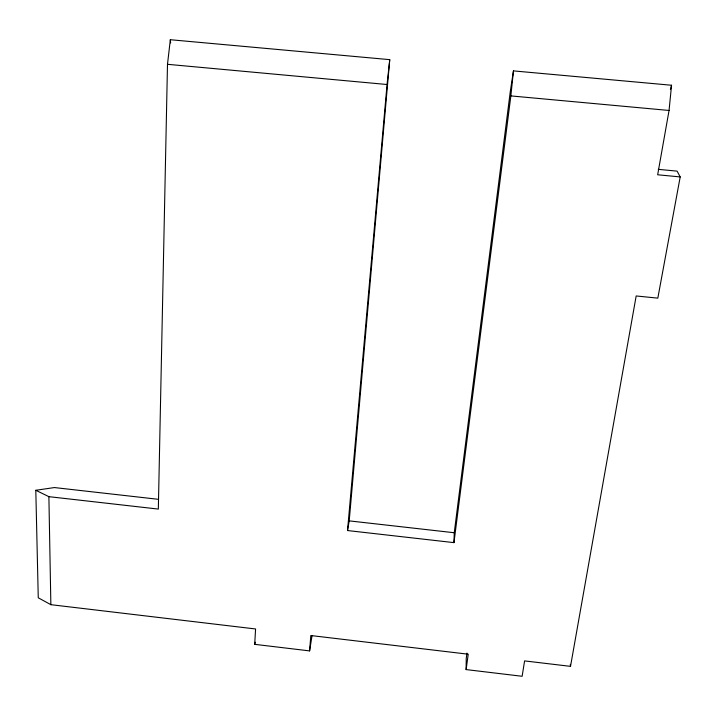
<?xml version="1.0" encoding="UTF-8"?>
<svg xmlns="http://www.w3.org/2000/svg" width="716" height="716" viewBox="0 0 716 716"><rect width="100%" height="100%" fill="white"/><g stroke="black" fill="none" stroke-linecap="round" stroke-linejoin="round"><path stroke-width="1.07" d="M658.237 169.343L677.103 171.133L680.2 176.924L657.825 298.142L636.175 295.959L570.518 666.354L524.586 660.904L522.134 676.28L466.116 669.585L466.232 658.514L466.984 653.073M680.2 176.924L657.664 174.776L669.057 110.461L671.554 85.249L513.462 70.893L510.857 95.908L453.962 542.63L347.52 530.547L349.202 520.872L389.746 59.652L170.336 39.72L167.49 64.306L158.334 509.085L48.885 496.662L35.8 490.281L38.261 597.788L50.863 604.68L255.585 628.97L254.699 644.337L309.598 650.898L312.024 635.79M453.962 542.63L454.248 532.74L510.32 91.29L513.462 70.893M309.598 650.898L310.807 635.531L468.237 654.209L466.116 669.585M347.52 530.547L387.052 84.515L389.746 59.652M254.699 644.337L255.254 642.207M670.4 89.536L671.554 85.249M35.8 490.281L54.416 487.56L158.057 499.276M167.49 64.306L387.052 84.515M510.857 95.908L669.057 110.461M349.202 520.872L454.248 532.74M570.294 664.323L570.518 666.354M170.336 39.72L170.623 42.96M48.885 496.662L50.863 604.68"/></g></svg>
